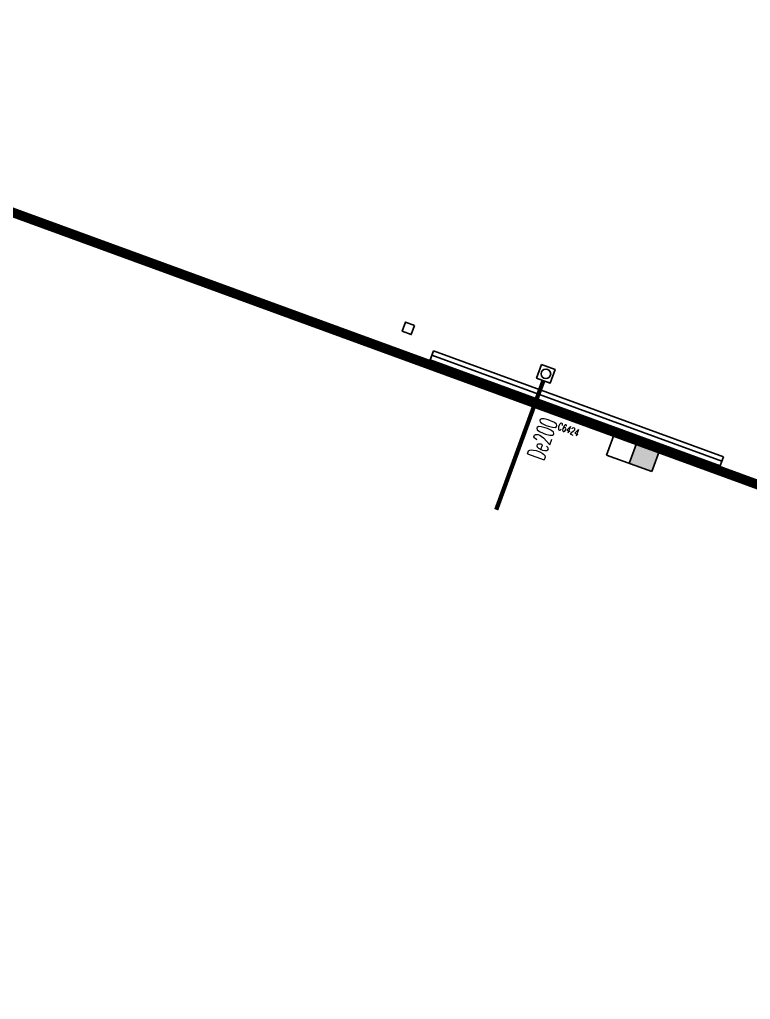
# Model space of a CAD drawing. Extents: x -11 to 40589024741, y -2 to 3380586937.
# Drawn here: x 40588251684 to 40588266837, y 3380329172 to 3380349487 of the extents above; entities that cross this region are included whole.
import ezdxf

# ---------------------------------------------------------------- set-up
doc = ezdxf.new("R2010")
doc.units = 0
doc.header["$LTSCALE"] = 10
doc.header["$MEASUREMENT"] = 0
doc.layers.get('Defpoints').update_dxf_attribs({"color": 210})
for name, color, linetype in [('0-WALL', 252, 'Continuous'), ('1-单体雨水', 131, 'Continuous'), ('TEXT_雨水', 4, 'Continuous'), ('TWT_雨水口', 4, 'Continuous'), ('VPIPE-雨水', 4, 'Continuous'), ('建-窗', 252, 'Continuous'), ('建-门窗编号', 7, 'Continuous')]:
    doc.layers.add(name, color=color, linetype=linetype)
doc.styles.add('_TWT_PIPEDN', font='SIMPLEX', dxfattribs={"width": 0.6, "height": 3, "bigfont": 'HZTXT'})
doc.styles.add('A-WIN-LABEL', font='SIMPLEX', dxfattribs={"bigfont": 'GBCBIG'})

# ---------------------------------------------------------------- blocks, each defined once
blk = doc.blocks.new('WINDOW2DLIB$DYNSTYLE$00000005')
at = {"color": 0}
for points in [[(-0.5, 0.5), (-0.5, -0.5)], [(-0.5, 0.5), (0.5, 0.5)], [(0.5, -0.5), (0.5, 0.5)], [(0.5, 0.1667), (-0.5, 0.1667)], [(0.5, -0.1667), (-0.5, -0.1667)], [(-0.5, -0.5), (0.5, -0.5)]]:
    blk.add_lwpolyline(points, dxfattribs=at)
blk = doc.blocks.new('$TwtSys$00000424')
for p, q in [((-500, 250), (500, 250)), ((-500, -250), (-500, 250)), ((0, -250), (0, 250)), ((500, 250), (500, -250)), ((500, -250), (-500, -250))]:
    blk.add_line(p, q)
blk.add_solid([(0, 250), (500, 250), (0, -250), (500, -250)])

msp = doc.modelspace()

# ---------------------------------------------------------------- hatches: boundary and pattern name
at = {"layer": '0-WALL'}
h = msp.add_hatch(dxfattribs=at)
h.set_pattern_fill('草坪或沼泽', color=256, scale=400, angle=-0.200256636)
h.set_pattern_definition([(359.79974, (40586781652.2, 3380096977.4), (1605.5824, 1594.398), [240, -48, 64, -48, 240, -960]), (359.79974, (40586781572.4, 3380097025.7), (1605.5824, 1594.398), [160, -120, 240, -120, 160, -800]), (359.79974, (40586782134.6, 3380097663.7), (1605.5824, 1594.398), [200, -80, 200, -1120]), (359.79974, (40586781335.8, 3380097986.5), (1605.5824, 1594.398), [80, -160, 80, -1280]), (89.79974, (40586781495.8, 3380097986), (-1594.398, 1605.5824), [144, -1456]), (89.79974, (40586781972.4, 3380097024.3), (-1594.398, 1605.5824), [160, -1440]), (89.79974, (40586782374.6, 3380097662.9), (-1594.398, 1605.5824), [160, -1440]), (44.79974, (40586782180.3, 3380097007.6), (5.5922, 1599.9902), [160, -2102.7417]), (134.79974, (40586781764.3, 3380097009), (-1599.9902, 5.5922), [160, -2102.7417]), (63.23469, (40586782132.4, 3380097015.7), (5.5922, 1599.99023), [160, -3417.7088]), (75.7635, (40586782052.4, 3380097024), (5.59221, 1599.99023), [160, -6436.969]), (75.7635, (40586782454.64, 3380097662.6), (5.59221, 1599.99023), [128, -6468.969]), (75.7635, (40586781527.76, 3380097985.85), (5.59221, 1599.99023), [112, -6484.969]), (103.835987, (40586781892.4, 3380097024.57), (5.59221, 1599.99023), [160, -6436.969]), (103.835987, (40586782294.64, 3380097663.17), (5.59221, 1599.99023), [128, -6468.969]), (103.835987, (40586781463.76, 3380097986.07), (5.59221, 1599.99023), [112, -6484.969]), (116.364795, (40586781812.4, 3380097016.85), (5.5922, 1599.99023), [160, -3417.7069])])
edge = h.paths.add_edge_path()
edge.add_line((40588347473.747322, 3380325610.238097), (40588347683.541443, 3380326090.42787))
edge.add_line((40588347683.541443, 3380326090.42787), (40588351031.622383, 3380333884.752417))
edge.add_line((40588351031.622383, 3380333884.752417), (40588372861.52964, 3380393921.616653))
edge.add_line((40588372861.52964, 3380393921.616653), (40588366317.647476, 3380408240.876073))
edge.add_line((40588366317.647476, 3380408240.876073), (40588343550.448486, 3380418434.399735))
edge.add_line((40588343550.448486, 3380418434.399735), (40588326726.773811, 3380429801.632178))
edge.add_line((40588326726.773811, 3380429801.632178), (40588259625.315422, 3380459844.866894))
edge.add_line((40588259625.315422, 3380459844.866894), (40588073765.91951, 3380212575.66465))
edge.add_line((40588073765.91951, 3380212575.66465), (40588074114.249107, 3380212476.750173))
edge.add_line((40588074114.249107, 3380212476.750173), (40588253152.588203, 3380450673.037109))
edge.add_line((40588253152.588203, 3380450673.037109), (40588254435.224274, 3380450204.422307))
edge.add_line((40588254435.224258, 3380450204.422312), (40588256320.901672, 3380455368.658761))
edge.add_line((40588256320.90168, 3380455368.658754), (40588326766.815353, 3380429630.545198))
edge.add_line((40588326766.815353, 3380429630.5452), (40588324880.269547, 3380424466.932958))
edge.add_line((40588324880.269547, 3380424466.93296), (40588331455.159737, 3380422064.756639))
edge.add_line((40588331455.159737, 3380422064.756637), (40588332483.925163, 3380424880.513825))
edge.add_line((40588332483.925163, 3380424880.513825), (40588335301.736542, 3380423850.997883))
edge.add_line((40588335301.736542, 3380423850.997883), (40588334273.030251, 3380421035.31484))
edge.add_line((40588334273.030251, 3380421035.31484), (40588353055.227448, 3380414173.051638))
edge.add_line((40588353055.227448, 3380414173.051638), (40588361187.808113, 3380410524.8103))
edge.add_arc((40588348999.165817, 3380398232.729486), 17310.639832, -14.6199939483, 45.2420907397, ccw=False)
edge.add_line((40588365749.307037, 3380393863.402212), (40588366656.653191, 3380393529.94107))
edge.add_line((40588366656.653191, 3380393529.94107), (40588371065.316032, 3380391919.168731))
edge.add_line((40588371065.316032, 3380391919.168731), (40588346912.352768, 3380325815.879339))
edge.add_line((40588346912.352768, 3380325815.879339), (40588347473.747322, 3380325610.238097))

# ---------------------------------------------------------------- linework, layer by layer
at = {"layer": '0-WALL', "color": 20, "true_color": 0xf72408, "const_width": 200}
msp.add_lwpolyline([(40588309017.242508, 3380324808.789411), (40588308914.29071, 3380324527.007708), (40588204983.806824, 3380362499.063575), (40588211560.116997, 3380380498.591922), (40588258364.536217, 3380440305.243856), (40588340280.272667, 3380410376.499106), (40588340177.320923, 3380410094.717414), (40588342807.283524, 3380409133.833927), (40588342910.235336, 3380409415.615627), (40588355167.739143, 3380404937.212323), (40588323801.757271, 3380319087.720896), (40588311578.570618, 3380323660.051459), (40588311647.205101, 3380323847.90593)], close=True, dxfattribs=at)
at = {"layer": '1-单体雨水', "ltscale": 1.5, "const_width": 90}
msp.add_lwpolyline([(40588261566.890678, 3380339323.923428), (40588262544.932777, 3380342000.849582)], dxfattribs=at)
at = {"layer": 'Defpoints', "color": 1}
msp.add_lwpolyline([(40588259875.378677, 3380343144.76851), (40588259806.744164, 3380342956.914043), (40588259618.889687, 3380343025.548577), (40588259687.524223, 3380343213.403044)], close=True, dxfattribs=at)
at = {"layer": 'Defpoints', "color": 4}
msp.add_lwpolyline([(40588262506.993736, 3380342334.107269), (40588262788.775436, 3380342231.155468), (40588262685.823647, 3380341949.373768), (40588262404.041939, 3380342052.325569)], close=True, dxfattribs=at)
at = {"layer": 'VPIPE-雨水', "linetype": 'Continuous'}
msp.add_circle((40588262596.408691, 3380342141.740519), 100, dxfattribs=at)

# ---------------------------------------------------------------- block references
at = {"layer": 'TWT_雨水口', "rotation": 339.9297083984292}
msp.add_blockref('$TwtSys$00000424', (40588264410.443718, 3380340520.775868), dxfattribs=at)
at = {"layer": '建-窗'}
ref = msp.add_blockref('WINDOW2DLIB$DYNSTYLE$00000005', (40588263223.203842, 3380341380.407588), dxfattribs=dict(at, xscale=6400, yscale=-300, zscale=300, rotation=159.9297114607114))
ref.add_attrib('A', 'C6424', (40588262826.406631, 3380340993.719906), dxfattribs={"layer": '建-门窗编号', "height": 148.75, "rotation": 339.9297114607, "style": 'A-WIN-LABEL', "width": 0.705882})

# ---------------------------------------------------------------- texts
at = {"layer": 'TEXT_雨水', "style": '_TWT_PIPEDN', "width": 0.557143}
msp.add_text('De200', height=367.5, rotation=69.9297114489, dxfattribs=at).set_placement((40588262551.679642, 3380340325.538979))

doc.saveas('drawing.dxf')
